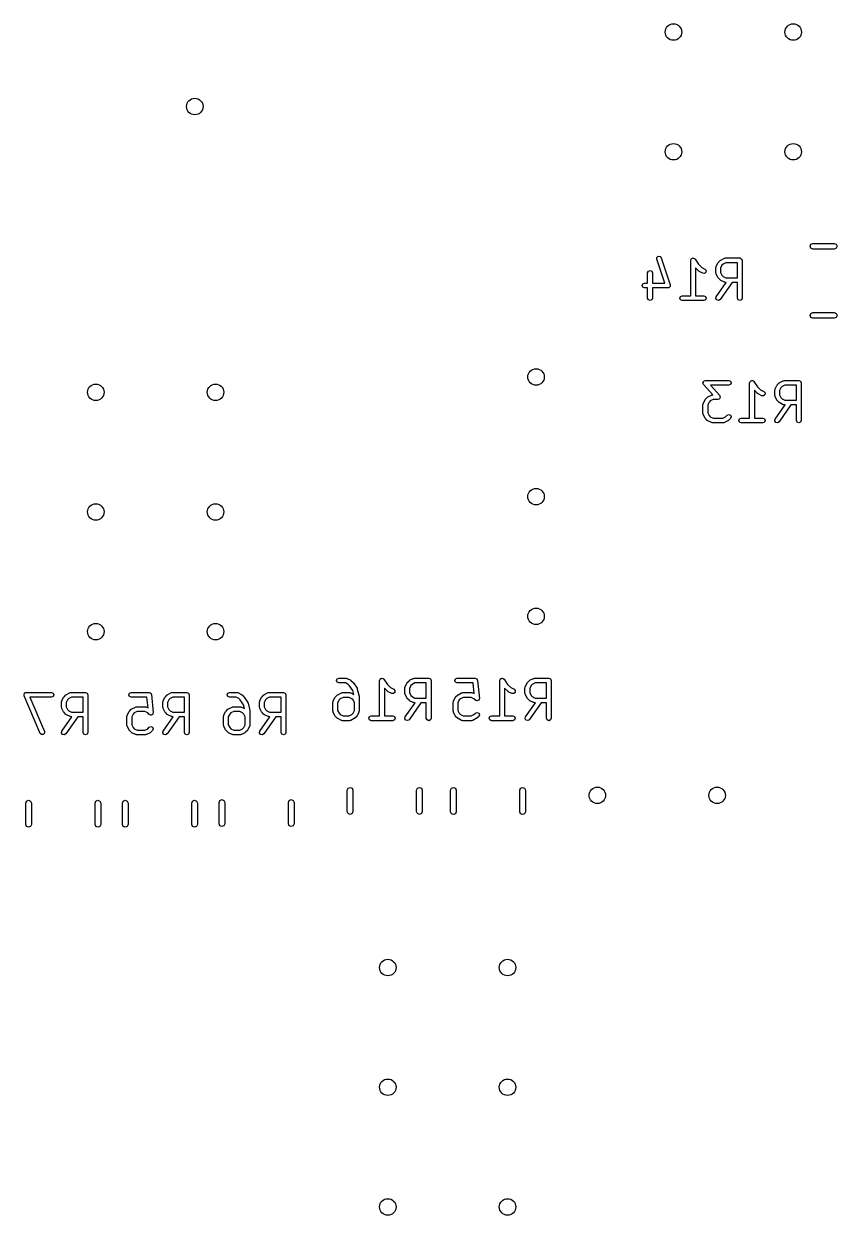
# Model space of a CAD drawing. Extents: x 0.26 to 1.74, y 0.21 to 2.07.
# Drawn here: x 0.257 to 0.936, y 1.074 to 2.069 of the extents above; entities that cross this region are included whole.
import ezdxf

# ---------------------------------------------------------------- set-up
doc = ezdxf.new("R2010")
doc.units = 0
doc.header["$MEASUREMENT"] = 0
doc.layers.add('BLACK', color=7, linetype='CONTINUOUS')

msp = doc.modelspace()

# ---------------------------------------------------------------- linework, layer by layer
at = {"layer": 'BLACK', "linetype": 'CONTINUOUS'}
for p, q in [((0.913895, 1.88327), (0.914587, 1.88494)), ((0.914587, 1.8816), (0.913895, 1.88327)), ((0.914587, 1.88494), (0.916257, 1.88563)), ((0.916257, 1.88091), (0.914587, 1.8816)), ((0.916257, 1.88563), (0.934136, 1.88563)), ((0.934136, 1.88563), (0.935807, 1.88494)), ((0.935807, 1.8816), (0.934136, 1.88091)), ((0.935807, 1.88494), (0.936499, 1.88327)), ((0.936499, 1.88327), (0.935807, 1.8816)), ((0.785815, 1.87234), (0.785922, 1.87384)), ((0.792451, 1.85243), (0.785815, 1.87234)), ((0.785922, 1.87384), (0.78706, 1.87483)), ((0.78706, 1.87483), (0.788563, 1.87472)), ((0.788563, 1.87472), (0.78955, 1.87358)), ((0.78955, 1.87358), (0.797049, 1.85109)), ((0.814211, 1.87146), (0.814288, 1.87165)), ((0.814249, 1.87185), (0.814568, 1.87232)), ((0.814288, 1.87165), (0.814249, 1.87185)), ((0.814568, 1.87232), (0.814787, 1.87285)), ((0.814787, 1.87285), (0.814974, 1.87293)), ((0.814974, 1.87293), (0.815087, 1.8731)), ((0.815087, 1.8731), (0.81565, 1.87321)), ((0.81565, 1.87321), (0.816179, 1.87343)), ((0.816179, 1.87343), (0.816366, 1.87335)), ((0.816366, 1.87335), (0.816565, 1.87339)), ((0.816565, 1.87339), (0.817041, 1.87307)), ((0.817041, 1.87307), (0.817571, 1.87285)), ((0.817571, 1.87285), (0.817649, 1.87267)), ((0.817649, 1.87267), (0.817817, 1.87255)), ((0.817817, 1.87255), (0.820709, 1.86822)), ((0.839084, 1.87148), (0.839296, 1.87172)), ((0.839296, 1.87172), (0.842295, 1.87322)), ((0.842295, 1.87322), (0.842752, 1.87325)), ((0.842752, 1.87325), (0.843176, 1.87343)), ((0.843176, 1.87343), (0.855174, 1.87343)), ((0.855174, 1.87343), (0.856566, 1.87285)), ((0.856566, 1.87285), (0.857143, 1.87146)), ((0.934136, 1.88091), (0.916257, 1.88091)), ((0.778215, 1.86096), (0.778792, 1.86235)), ((0.778792, 1.86235), (0.780184, 1.86293)), ((0.780184, 1.86293), (0.781576, 1.86235)), ((0.781576, 1.86235), (0.782152, 1.86096)), ((0.814211, 1.84193), (0.814211, 1.87146)), ((0.820787, 1.86257), (0.818148, 1.86521)), ((0.818148, 1.86521), (0.818148, 1.84193)), ((0.820709, 1.86822), (0.823345, 1.86558)), ((0.821086, 1.86245), (0.820787, 1.86257)), ((0.821298, 1.8622), (0.821086, 1.86245)), ((0.824298, 1.8607), (0.821298, 1.8622)), ((0.823345, 1.86558), (0.826058, 1.86422)), ((0.826939, 1.86158), (0.825801, 1.86059)), ((0.826058, 1.86422), (0.827046, 1.86308)), ((0.827046, 1.86308), (0.826939, 1.86158)), ((0.835208, 1.86546), (0.835383, 1.86588)), ((0.835208, 1.86096), (0.835208, 1.86546)), ((0.835383, 1.86588), (0.835416, 1.86634)), ((0.835416, 1.86634), (0.836916, 1.86934)), ((0.836916, 1.86934), (0.83716, 1.86955)), ((0.83716, 1.86955), (0.837284, 1.86985)), ((0.837284, 1.86985), (0.838784, 1.87135)), ((0.838784, 1.87135), (0.839084, 1.87148)), ((0.840294, 1.8673), (0.839145, 1.865)), ((0.839145, 1.865), (0.839145, 1.86143)), ((0.841342, 1.86834), (0.840294, 1.8673)), ((0.843641, 1.86949), (0.841342, 1.86834)), ((0.853206, 1.86949), (0.843641, 1.86949)), ((0.853206, 1.85693), (0.853206, 1.86949)), ((0.857143, 1.87146), (0.857143, 1.83996)), ((0.773716, 1.85046), (0.774292, 1.85186)), ((0.774292, 1.85186), (0.775684, 1.85243)), ((0.775684, 1.85243), (0.778215, 1.85243)), ((0.778215, 1.85243), (0.778215, 1.86096)), ((0.782152, 1.86096), (0.782152, 1.85243)), ((0.782152, 1.85243), (0.792451, 1.85243)), ((0.825801, 1.86059), (0.824298, 1.8607)), ((0.835383, 1.86054), (0.835208, 1.86096)), ((0.835416, 1.86008), (0.835383, 1.86054)), ((0.836916, 1.85708), (0.835416, 1.86008)), ((0.835564, 1.84109), (0.843894, 1.85299)), ((0.83716, 1.85687), (0.836916, 1.85708)), ((0.837284, 1.85657), (0.83716, 1.85687)), ((0.838784, 1.85507), (0.837284, 1.85657)), ((0.839084, 1.85495), (0.838784, 1.85507)), ((0.8487, 1.85299), (0.838789, 1.83884)), ((0.839296, 1.8547), (0.839084, 1.85495)), ((0.839145, 1.86143), (0.840294, 1.85913)), ((0.842295, 1.8532), (0.839296, 1.8547)), ((0.840294, 1.85913), (0.841342, 1.85808)), ((0.841342, 1.85808), (0.843641, 1.85693)), ((0.842752, 1.85317), (0.842295, 1.8532)), ((0.843176, 1.85299), (0.842752, 1.85317)), ((0.843894, 1.85299), (0.843176, 1.85299)), ((0.843641, 1.85693), (0.853206, 1.85693)), ((0.853206, 1.85299), (0.8487, 1.85299)), ((0.853206, 1.83996), (0.853206, 1.85299)), ((0.774292, 1.84907), (0.773716, 1.85046)), ((0.775684, 1.84849), (0.774292, 1.84907)), ((0.778215, 1.84849), (0.775684, 1.84849)), ((0.778215, 1.83996), (0.778215, 1.84849)), ((0.795182, 1.84849), (0.782152, 1.84849)), ((0.782152, 1.84849), (0.782152, 1.83996)), ((0.795481, 1.84862), (0.795182, 1.84849)), ((0.795804, 1.8486), (0.795481, 1.84862)), ((0.79615, 1.8489), (0.795804, 1.8486)), ((0.796574, 1.84907), (0.79615, 1.8489)), ((0.796698, 1.84937), (0.796574, 1.84907)), ((0.796943, 1.84958), (0.796698, 1.84937)), ((0.796975, 1.85004), (0.796943, 1.84958)), ((0.79715, 1.85046), (0.796975, 1.85004)), ((0.797049, 1.85109), (0.797026, 1.85076)), ((0.797026, 1.85076), (0.79715, 1.85046)), ((0.805788, 1.84136), (0.80718, 1.84193)), ((0.80718, 1.84193), (0.814211, 1.84193)), ((0.818148, 1.84193), (0.825178, 1.84193)), ((0.825178, 1.84193), (0.82657, 1.84136)), ((0.778792, 1.83857), (0.778215, 1.83996)), ((0.780184, 1.838), (0.778792, 1.83857)), ((0.781576, 1.83857), (0.780184, 1.838)), ((0.782152, 1.83996), (0.781576, 1.83857)), ((0.805212, 1.83996), (0.805788, 1.84136)), ((0.805788, 1.83857), (0.805212, 1.83996)), ((0.80718, 1.838), (0.805788, 1.83857)), ((0.816179, 1.838), (0.80718, 1.838)), ((0.825178, 1.838), (0.816179, 1.838)), ((0.82657, 1.83857), (0.825178, 1.838)), ((0.82657, 1.84136), (0.827147, 1.83996)), ((0.827147, 1.83996), (0.82657, 1.83857)), ((0.835238, 1.83962), (0.835564, 1.84109)), ((0.836048, 1.83835), (0.835238, 1.83962)), ((0.837519, 1.83803), (0.836048, 1.83835)), ((0.838789, 1.83884), (0.837519, 1.83803)), ((0.853782, 1.83857), (0.853206, 1.83996)), ((0.855174, 1.838), (0.853782, 1.83857)), ((0.856566, 1.83857), (0.855174, 1.838)), ((0.857143, 1.83996), (0.856566, 1.83857)), ((0.913895, 1.82539), (0.914587, 1.82706)), ((0.914587, 1.82372), (0.913895, 1.82539)), ((0.914587, 1.82706), (0.916257, 1.82776)), ((0.916257, 1.82303), (0.914587, 1.82372)), ((0.916257, 1.82776), (0.934136, 1.82776)), ((0.934136, 1.82303), (0.916257, 1.82303)), ((0.934136, 1.82776), (0.935807, 1.82706)), ((0.935807, 1.82372), (0.934136, 1.82303)), ((0.935807, 1.82706), (0.936499, 1.82539)), ((0.936499, 1.82539), (0.935807, 1.82372)), ((0.824428, 1.7691), (0.824455, 1.76916)), ((0.824693, 1.76846), (0.824428, 1.7691)), ((0.824433, 1.76923), (0.82474, 1.76985)), ((0.824455, 1.76916), (0.824433, 1.76923)), ((0.824915, 1.7678), (0.824693, 1.76846)), ((0.82474, 1.76985), (0.825005, 1.77049)), ((0.832557, 1.75907), (0.824915, 1.7678)), ((0.825005, 1.77049), (0.825069, 1.77052)), ((0.825069, 1.77052), (0.8251, 1.77058)), ((0.8251, 1.77058), (0.825757, 1.7708)), ((0.825757, 1.7708), (0.826397, 1.77107)), ((0.826397, 1.77107), (0.845894, 1.77107)), ((0.845894, 1.76713), (0.830735, 1.76713)), ((0.830735, 1.76713), (0.838377, 1.7584)), ((0.845894, 1.77107), (0.847286, 1.77049)), ((0.847286, 1.76771), (0.845894, 1.76713)), ((0.847286, 1.77049), (0.847863, 1.7691)), ((0.847863, 1.7691), (0.847286, 1.76771)), ((0.863423, 1.7691), (0.863501, 1.76929)), ((0.863423, 1.73957), (0.863423, 1.7691)), ((0.863462, 1.76948), (0.86378, 1.76996)), ((0.863501, 1.76929), (0.863462, 1.76948)), ((0.86378, 1.76996), (0.864, 1.77049)), ((0.864, 1.77049), (0.864187, 1.77057)), ((0.864187, 1.77057), (0.8643, 1.77074)), ((0.8643, 1.77074), (0.864862, 1.77085)), ((0.864862, 1.77085), (0.865392, 1.77107)), ((0.865392, 1.77107), (0.865579, 1.77099)), ((0.865579, 1.77099), (0.865778, 1.77103)), ((0.865778, 1.77103), (0.866254, 1.77071)), ((0.866254, 1.77071), (0.866784, 1.77049)), ((0.866784, 1.77049), (0.866861, 1.7703)), ((0.866861, 1.7703), (0.86703, 1.77019)), ((0.86703, 1.77019), (0.869921, 1.76585)), ((0.869999, 1.76021), (0.86736, 1.76285)), ((0.86736, 1.76285), (0.86736, 1.73957)), ((0.869921, 1.76585), (0.872557, 1.76322)), ((0.872557, 1.76322), (0.875271, 1.76186)), ((0.884421, 1.7631), (0.884596, 1.76352)), ((0.884421, 1.7586), (0.884421, 1.7631)), ((0.884596, 1.76352), (0.884629, 1.76398)), ((0.884629, 1.76398), (0.886128, 1.76698)), ((0.886128, 1.76698), (0.886373, 1.76719)), ((0.886373, 1.76719), (0.886497, 1.76749)), ((0.886497, 1.76749), (0.887997, 1.76899)), ((0.887997, 1.76899), (0.888296, 1.76911)), ((0.888296, 1.76911), (0.888508, 1.76936)), ((0.889507, 1.76493), (0.888358, 1.76263)), ((0.888358, 1.76263), (0.888358, 1.75906)), ((0.888508, 1.76936), (0.891508, 1.77086)), ((0.890555, 1.76598), (0.889507, 1.76493)), ((0.892853, 1.76713), (0.890555, 1.76598)), ((0.891508, 1.77086), (0.891965, 1.77089)), ((0.891965, 1.77089), (0.892388, 1.77107)), ((0.892388, 1.77107), (0.904387, 1.77107)), ((0.902418, 1.76713), (0.892853, 1.76713)), ((0.902418, 1.75457), (0.902418, 1.76713)), ((0.904387, 1.77107), (0.905779, 1.77049)), ((0.905779, 1.77049), (0.906355, 1.7691)), ((0.906355, 1.7691), (0.906355, 1.7376)), ((0.824636, 1.75198), (0.826136, 1.75498)), ((0.826136, 1.75498), (0.826381, 1.75519)), ((0.826381, 1.75519), (0.826505, 1.75549)), ((0.826505, 1.75549), (0.828004, 1.75699)), ((0.828004, 1.75699), (0.828304, 1.75712)), ((0.828304, 1.75712), (0.828516, 1.75736)), ((0.829514, 1.75293), (0.828365, 1.75064)), ((0.828516, 1.75736), (0.831516, 1.75886)), ((0.830562, 1.75398), (0.829514, 1.75293)), ((0.832861, 1.75513), (0.830562, 1.75398)), ((0.831516, 1.75886), (0.831973, 1.75889)), ((0.831973, 1.75889), (0.832396, 1.75907)), ((0.832396, 1.75907), (0.832557, 1.75907)), ((0.836895, 1.75513), (0.832861, 1.75513)), ((0.837535, 1.7554), (0.836895, 1.75513)), ((0.838192, 1.75562), (0.837535, 1.7554)), ((0.838223, 1.75568), (0.838192, 1.75562)), ((0.838287, 1.75571), (0.838223, 1.75568)), ((0.838552, 1.75635), (0.838287, 1.75571)), ((0.838377, 1.7584), (0.838599, 1.75774)), ((0.838859, 1.75697), (0.838552, 1.75635)), ((0.838599, 1.75774), (0.838864, 1.7571)), ((0.838864, 1.7571), (0.838837, 1.75704)), ((0.838837, 1.75704), (0.838859, 1.75697)), ((0.870298, 1.76008), (0.869999, 1.76021)), ((0.870511, 1.75984), (0.870298, 1.76008)), ((0.87351, 1.75834), (0.870511, 1.75984)), ((0.875013, 1.75823), (0.87351, 1.75834)), ((0.876151, 1.75922), (0.875013, 1.75823)), ((0.875271, 1.76186), (0.876258, 1.76072)), ((0.876258, 1.76072), (0.876151, 1.75922)), ((0.884596, 1.75818), (0.884421, 1.7586)), ((0.884629, 1.75772), (0.884596, 1.75818)), ((0.886128, 1.75472), (0.884629, 1.75772)), ((0.886373, 1.75451), (0.886128, 1.75472)), ((0.886497, 1.75421), (0.886373, 1.75451)), ((0.887997, 1.75271), (0.886497, 1.75421)), ((0.888296, 1.75258), (0.887997, 1.75271)), ((0.888508, 1.75234), (0.888296, 1.75258)), ((0.888358, 1.75906), (0.889507, 1.75677)), ((0.891508, 1.75084), (0.888508, 1.75234)), ((0.889507, 1.75677), (0.890555, 1.75572)), ((0.890555, 1.75572), (0.892853, 1.75457)), ((0.892853, 1.75457), (0.902418, 1.75457)), ((0.824428, 1.7511), (0.824604, 1.75152)), ((0.824428, 1.7436), (0.824428, 1.7511)), ((0.824604, 1.74318), (0.824428, 1.7436)), ((0.824604, 1.75152), (0.824636, 1.75198)), ((0.824636, 1.74272), (0.824604, 1.74318)), ((0.826136, 1.73972), (0.824636, 1.74272)), ((0.828365, 1.75064), (0.828365, 1.74407)), ((0.828365, 1.74407), (0.829514, 1.74177)), ((0.844502, 1.74199), (0.845894, 1.74257)), ((0.845894, 1.74257), (0.847286, 1.74199)), ((0.884776, 1.73873), (0.893107, 1.75063)), ((0.897913, 1.75063), (0.888002, 1.73647)), ((0.891965, 1.75081), (0.891508, 1.75084)), ((0.892388, 1.75063), (0.891965, 1.75081)), ((0.893107, 1.75063), (0.892388, 1.75063)), ((0.902418, 1.75063), (0.897913, 1.75063)), ((0.902418, 1.7376), (0.902418, 1.75063)), ((0.826381, 1.73951), (0.826136, 1.73972)), ((0.826505, 1.73921), (0.826381, 1.73951)), ((0.828004, 1.73771), (0.826505, 1.73921)), ((0.828304, 1.73759), (0.828004, 1.73771)), ((0.828516, 1.73734), (0.828304, 1.73759)), ((0.831516, 1.73584), (0.828516, 1.73734)), ((0.829514, 1.74177), (0.830562, 1.74072)), ((0.830562, 1.74072), (0.832861, 1.73957)), ((0.831973, 1.73581), (0.831516, 1.73584)), ((0.832396, 1.73563), (0.831973, 1.73581)), ((0.841395, 1.73563), (0.832396, 1.73563)), ((0.832861, 1.73957), (0.84093, 1.73957)), ((0.84093, 1.73957), (0.843228, 1.74072)), ((0.841818, 1.73581), (0.841395, 1.73563)), ((0.842275, 1.73584), (0.841818, 1.73581)), ((0.845275, 1.73734), (0.842275, 1.73584)), ((0.843228, 1.74072), (0.844502, 1.74199)), ((0.845487, 1.73759), (0.845275, 1.73734)), ((0.845786, 1.73771), (0.845487, 1.73759)), ((0.847286, 1.73921), (0.845786, 1.73771)), ((0.847286, 1.74199), (0.847863, 1.7406)), ((0.847863, 1.7406), (0.847286, 1.73921)), ((0.854424, 1.7376), (0.855001, 1.73899)), ((0.855001, 1.73621), (0.854424, 1.7376)), ((0.855001, 1.73899), (0.856393, 1.73957)), ((0.856393, 1.73563), (0.855001, 1.73621)), ((0.856393, 1.73957), (0.863423, 1.73957)), ((0.865392, 1.73563), (0.856393, 1.73563)), ((0.874391, 1.73563), (0.865392, 1.73563)), ((0.86736, 1.73957), (0.874391, 1.73957)), ((0.874391, 1.73957), (0.875783, 1.73899)), ((0.875783, 1.73621), (0.874391, 1.73563)), ((0.875783, 1.73899), (0.876359, 1.7376)), ((0.876359, 1.7376), (0.875783, 1.73621)), ((0.884451, 1.73726), (0.884776, 1.73873)), ((0.88526, 1.73599), (0.884451, 1.73726)), ((0.886731, 1.73566), (0.88526, 1.73599)), ((0.888002, 1.73647), (0.886731, 1.73566)), ((0.902995, 1.73621), (0.902418, 1.7376)), ((0.904387, 1.73563), (0.902995, 1.73621)), ((0.905779, 1.73621), (0.904387, 1.73563)), ((0.906355, 1.7376), (0.905779, 1.73621)), ((0.518373, 1.52028), (0.518949, 1.52167)), ((0.518949, 1.51889), (0.518373, 1.52028)), ((0.518949, 1.52167), (0.520341, 1.52225)), ((0.520341, 1.51831), (0.518949, 1.51889)), ((0.520341, 1.52225), (0.52634, 1.52225)), ((0.525876, 1.51831), (0.520341, 1.51831)), ((0.528174, 1.51716), (0.525876, 1.51831)), ((0.52634, 1.52225), (0.526764, 1.52207)), ((0.526764, 1.52207), (0.527221, 1.52204)), ((0.527221, 1.52204), (0.53022, 1.52054)), ((0.52931, 1.51603), (0.528174, 1.51716)), ((0.532012, 1.51197), (0.52931, 1.51603)), ((0.53022, 1.52054), (0.530433, 1.5203)), ((0.530433, 1.5203), (0.530732, 1.52017)), ((0.530732, 1.52017), (0.532232, 1.51867)), ((0.532232, 1.51867), (0.532309, 1.51848)), ((0.532309, 1.51848), (0.532478, 1.51837)), ((0.532478, 1.51837), (0.535477, 1.51387)), ((0.535477, 1.51387), (0.535544, 1.51353)), ((0.535544, 1.51353), (0.535749, 1.51326)), ((0.535749, 1.51326), (0.537249, 1.50726)), ((0.554368, 1.52028), (0.554446, 1.52047)), ((0.554368, 1.49075), (0.554368, 1.52028)), ((0.554406, 1.52067), (0.554725, 1.52114)), ((0.554446, 1.52047), (0.554406, 1.52067)), ((0.554725, 1.52114), (0.554945, 1.52167)), ((0.554945, 1.52167), (0.555132, 1.52175)), ((0.555132, 1.52175), (0.555245, 1.52192)), ((0.555245, 1.52192), (0.555807, 1.52203)), ((0.555807, 1.52203), (0.556337, 1.52225)), ((0.556337, 1.52225), (0.556524, 1.52217)), ((0.556524, 1.52217), (0.556723, 1.52221)), ((0.556723, 1.52221), (0.557199, 1.52189)), ((0.557199, 1.52189), (0.557729, 1.52167)), ((0.557729, 1.52167), (0.557806, 1.52148)), ((0.557806, 1.52148), (0.557975, 1.52137)), ((0.557975, 1.52137), (0.560866, 1.51703)), ((0.560944, 1.51139), (0.558305, 1.51403)), ((0.558305, 1.51403), (0.558305, 1.49075)), ((0.560866, 1.51703), (0.563502, 1.5144)), ((0.563502, 1.5144), (0.566216, 1.51304)), ((0.575366, 1.51428), (0.575541, 1.5147)), ((0.575366, 1.50978), (0.575366, 1.51428)), ((0.575541, 1.5147), (0.575573, 1.51516)), ((0.575573, 1.51516), (0.577073, 1.51816)), ((0.577073, 1.51816), (0.577318, 1.51837)), ((0.577318, 1.51837), (0.577442, 1.51867)), ((0.577442, 1.51867), (0.578942, 1.52017)), ((0.578942, 1.52017), (0.579241, 1.5203)), ((0.579241, 1.5203), (0.579453, 1.52054)), ((0.580452, 1.51611), (0.579303, 1.51382)), ((0.579303, 1.51382), (0.579303, 1.51025)), ((0.579453, 1.52054), (0.582453, 1.52204)), ((0.5815, 1.51716), (0.580452, 1.51611)), ((0.583798, 1.51831), (0.5815, 1.51716)), ((0.582453, 1.52204), (0.58291, 1.52207)), ((0.58291, 1.52207), (0.583333, 1.52225)), ((0.583333, 1.52225), (0.595332, 1.52225)), ((0.593363, 1.51831), (0.583798, 1.51831)), ((0.593363, 1.50575), (0.593363, 1.51831)), ((0.595332, 1.52225), (0.596724, 1.52167)), ((0.596724, 1.52167), (0.5973, 1.52028)), ((0.5973, 1.52028), (0.5973, 1.48878)), ((0.617267, 1.52028), (0.617843, 1.52167)), ((0.617843, 1.51889), (0.617267, 1.52028)), ((0.617843, 1.52167), (0.619235, 1.52225)), ((0.619235, 1.51831), (0.617843, 1.51889)), ((0.619235, 1.52225), (0.634233, 1.52225)), ((0.632452, 1.51831), (0.619235, 1.51831)), ((0.63334, 1.50943), (0.632452, 1.51831)), ((0.634233, 1.52225), (0.634845, 1.52199)), ((0.634845, 1.52199), (0.63548, 1.5218)), ((0.63548, 1.5218), (0.635529, 1.52171)), ((0.635529, 1.52171), (0.635625, 1.52167)), ((0.635625, 1.52167), (0.635879, 1.52106)), ((0.635879, 1.52106), (0.636192, 1.52048)), ((0.636192, 1.52048), (0.637692, 1.50548)), ((0.654762, 1.52028), (0.654839, 1.52047)), ((0.654762, 1.49075), (0.654762, 1.52028)), ((0.6548, 1.52067), (0.655119, 1.52114)), ((0.654839, 1.52047), (0.6548, 1.52067)), ((0.655119, 1.52114), (0.655338, 1.52167)), ((0.655338, 1.52167), (0.655526, 1.52175)), ((0.655526, 1.52175), (0.655638, 1.52192)), ((0.655638, 1.52192), (0.656201, 1.52203)), ((0.656201, 1.52203), (0.65673, 1.52225)), ((0.65673, 1.52225), (0.656918, 1.52217)), ((0.656918, 1.52217), (0.657116, 1.52221)), ((0.657116, 1.52221), (0.657593, 1.52189)), ((0.657593, 1.52189), (0.658122, 1.52167)), ((0.658122, 1.52167), (0.6582, 1.52148)), ((0.6582, 1.52148), (0.658368, 1.52137)), ((0.658368, 1.52137), (0.66126, 1.51703)), ((0.661338, 1.51139), (0.658699, 1.51403)), ((0.658699, 1.51403), (0.658699, 1.49075)), ((0.66126, 1.51703), (0.663896, 1.5144)), ((0.663896, 1.5144), (0.66661, 1.51304)), ((0.675759, 1.51428), (0.675935, 1.5147)), ((0.675759, 1.50978), (0.675759, 1.51428)), ((0.675935, 1.5147), (0.675967, 1.51516)), ((0.675967, 1.51516), (0.677467, 1.51816)), ((0.677467, 1.51816), (0.677712, 1.51837)), ((0.677712, 1.51837), (0.677836, 1.51867)), ((0.677836, 1.51867), (0.679335, 1.52017)), ((0.679335, 1.52017), (0.679635, 1.5203)), ((0.679635, 1.5203), (0.679847, 1.52054)), ((0.680845, 1.51611), (0.679696, 1.51382)), ((0.679696, 1.51382), (0.679696, 1.51025)), ((0.679847, 1.52054), (0.682847, 1.52204)), ((0.681893, 1.51716), (0.680845, 1.51611)), ((0.684192, 1.51831), (0.681893, 1.51716)), ((0.682847, 1.52204), (0.683304, 1.52207)), ((0.683304, 1.52207), (0.683727, 1.52225)), ((0.683727, 1.52225), (0.695726, 1.52225)), ((0.693757, 1.51831), (0.684192, 1.51831)), ((0.693757, 1.50575), (0.693757, 1.51831)), ((0.695726, 1.52225), (0.697117, 1.52167)), ((0.697117, 1.52167), (0.697694, 1.52028)), ((0.697694, 1.52028), (0.697694, 1.48878)), ((0.257218, 1.50847), (0.257363, 1.50882)), ((0.257372, 1.5081), (0.257218, 1.50847)), ((0.257359, 1.5092), (0.25764, 1.50949)), ((0.257363, 1.50882), (0.257359, 1.5092)), ((0.257377, 1.50769), (0.257372, 1.5081)), ((0.270875, 1.4762), (0.257377, 1.50769)), ((0.25764, 1.50949), (0.257794, 1.50986)), ((0.257794, 1.50986), (0.258145, 1.51001)), ((0.258145, 1.51001), (0.258411, 1.51028)), ((0.258411, 1.51028), (0.258814, 1.51028)), ((0.258814, 1.51028), (0.259186, 1.51044)), ((0.259186, 1.51044), (0.280184, 1.51044)), ((0.280184, 1.5065), (0.262172, 1.5065)), ((0.262172, 1.5065), (0.274494, 1.47775)), ((0.280184, 1.51044), (0.281576, 1.50986)), ((0.281576, 1.50708), (0.280184, 1.5065)), ((0.281576, 1.50986), (0.282152, 1.50847)), ((0.282152, 1.50847), (0.281576, 1.50708)), ((0.288889, 1.50289), (0.288922, 1.50335)), ((0.288922, 1.50335), (0.290422, 1.50635)), ((0.290422, 1.50635), (0.290666, 1.50656)), ((0.290666, 1.50656), (0.29079, 1.50686)), ((0.29079, 1.50686), (0.29229, 1.50836)), ((0.29229, 1.50836), (0.292589, 1.50848)), ((0.292589, 1.50848), (0.292802, 1.50873)), ((0.2938, 1.5043), (0.292651, 1.502)), ((0.292802, 1.50873), (0.295801, 1.51023)), ((0.294848, 1.50535), (0.2938, 1.5043)), ((0.297146, 1.5065), (0.294848, 1.50535)), ((0.295801, 1.51023), (0.296258, 1.51026)), ((0.296258, 1.51026), (0.296682, 1.51044)), ((0.296682, 1.51044), (0.30868, 1.51044)), ((0.306712, 1.5065), (0.297146, 1.5065)), ((0.306712, 1.49394), (0.306712, 1.5065)), ((0.30868, 1.51044), (0.310072, 1.50986)), ((0.310072, 1.50986), (0.310649, 1.50847)), ((0.310649, 1.50847), (0.310649, 1.47697)), ((0.344863, 1.50847), (0.34544, 1.50986)), ((0.34544, 1.50708), (0.344863, 1.50847)), ((0.34544, 1.50986), (0.346832, 1.51044)), ((0.346832, 1.5065), (0.34544, 1.50708)), ((0.346832, 1.51044), (0.36183, 1.51044)), ((0.360048, 1.5065), (0.346832, 1.5065)), ((0.360936, 1.49762), (0.360048, 1.5065)), ((0.36183, 1.51044), (0.362442, 1.51018)), ((0.362442, 1.51018), (0.363076, 1.50999)), ((0.363076, 1.50999), (0.363125, 1.5099)), ((0.363125, 1.5099), (0.363222, 1.50986)), ((0.363222, 1.50986), (0.363475, 1.50925)), ((0.363475, 1.50925), (0.363788, 1.50866)), ((0.363788, 1.50866), (0.365288, 1.49367)), ((0.373535, 1.50289), (0.373567, 1.50335)), ((0.373567, 1.50335), (0.375067, 1.50635)), ((0.375067, 1.50635), (0.375312, 1.50656)), ((0.375312, 1.50656), (0.375436, 1.50686)), ((0.375436, 1.50686), (0.376936, 1.50836)), ((0.376936, 1.50836), (0.377235, 1.50848)), ((0.377235, 1.50848), (0.377447, 1.50873)), ((0.378446, 1.5043), (0.377296, 1.502)), ((0.377447, 1.50873), (0.380447, 1.51023)), ((0.379494, 1.50535), (0.378446, 1.5043)), ((0.381792, 1.5065), (0.379494, 1.50535)), ((0.380447, 1.51023), (0.380904, 1.51026)), ((0.380904, 1.51026), (0.381327, 1.51044)), ((0.381327, 1.51044), (0.393326, 1.51044)), ((0.391357, 1.5065), (0.381792, 1.5065)), ((0.391357, 1.49394), (0.391357, 1.5065)), ((0.393326, 1.51044), (0.394718, 1.50986)), ((0.394718, 1.50986), (0.395294, 1.50847)), ((0.395294, 1.50847), (0.395294, 1.47697)), ((0.427072, 1.50847), (0.427648, 1.50986)), ((0.427648, 1.50708), (0.427072, 1.50847)), ((0.427648, 1.50986), (0.42904, 1.51044)), ((0.42904, 1.5065), (0.427648, 1.50708)), ((0.42904, 1.51044), (0.435039, 1.51044)), ((0.434575, 1.5065), (0.42904, 1.5065)), ((0.436873, 1.50535), (0.434575, 1.5065)), ((0.435039, 1.51044), (0.435463, 1.51026)), ((0.435463, 1.51026), (0.43592, 1.51023)), ((0.43592, 1.51023), (0.438919, 1.50873)), ((0.438009, 1.50422), (0.436873, 1.50535)), ((0.440711, 1.50016), (0.438009, 1.50422)), ((0.438919, 1.50873), (0.439132, 1.50848)), ((0.439132, 1.50848), (0.439431, 1.50836)), ((0.439431, 1.50836), (0.440931, 1.50686)), ((0.440931, 1.50686), (0.441008, 1.50667)), ((0.441008, 1.50667), (0.441177, 1.50656)), ((0.441177, 1.50656), (0.444176, 1.50206)), ((0.454244, 1.50289), (0.454276, 1.50335)), ((0.454276, 1.50335), (0.455776, 1.50635)), ((0.455776, 1.50635), (0.456021, 1.50656)), ((0.456021, 1.50656), (0.456145, 1.50686)), ((0.456145, 1.50686), (0.457644, 1.50836)), ((0.457644, 1.50836), (0.457944, 1.50848)), ((0.457944, 1.50848), (0.458156, 1.50873)), ((0.459154, 1.5043), (0.458005, 1.502)), ((0.458156, 1.50873), (0.461156, 1.51023)), ((0.460202, 1.50535), (0.459154, 1.5043)), ((0.462501, 1.5065), (0.460202, 1.50535)), ((0.461156, 1.51023), (0.461613, 1.51026)), ((0.461613, 1.51026), (0.462036, 1.51044)), ((0.462036, 1.51044), (0.474034, 1.51044)), ((0.472066, 1.5065), (0.462501, 1.5065)), ((0.472066, 1.49394), (0.472066, 1.5065)), ((0.474034, 1.51044), (0.475426, 1.50986)), ((0.475426, 1.50986), (0.476003, 1.50847)), ((0.476003, 1.50847), (0.476003, 1.47697)), ((0.515548, 1.50271), (0.515581, 1.50316)), ((0.515581, 1.50316), (0.517081, 1.50616)), ((0.517081, 1.50616), (0.517325, 1.50637)), ((0.517325, 1.50637), (0.517449, 1.50667)), ((0.517449, 1.50667), (0.518949, 1.50817)), ((0.518949, 1.50817), (0.519249, 1.5083)), ((0.519249, 1.5083), (0.519461, 1.50854)), ((0.520459, 1.50412), (0.51931, 1.50182)), ((0.519461, 1.50854), (0.522461, 1.51004)), ((0.521507, 1.50516), (0.520459, 1.50412)), ((0.523806, 1.50631), (0.521507, 1.50516)), ((0.522461, 1.51004), (0.522918, 1.51007)), ((0.522918, 1.51007), (0.523341, 1.51025)), ((0.523341, 1.51025), (0.52934, 1.51025)), ((0.528875, 1.50631), (0.523806, 1.50631)), ((0.531174, 1.50516), (0.528875, 1.50631)), ((0.52934, 1.51025), (0.529763, 1.51007)), ((0.529763, 1.51007), (0.53022, 1.51004)), ((0.53022, 1.51004), (0.53282, 1.50874)), ((0.532222, 1.50412), (0.531174, 1.50516)), ((0.53282, 1.50874), (0.532012, 1.51197)), ((0.533371, 1.50182), (0.532222, 1.50412)), ((0.537249, 1.50726), (0.537212, 1.50701)), ((0.537212, 1.50701), (0.537308, 1.50678)), ((0.537308, 1.50678), (0.537308, 1.49478)), ((0.561243, 1.51126), (0.560944, 1.51139)), ((0.561456, 1.51102), (0.561243, 1.51126)), ((0.564455, 1.50952), (0.561456, 1.51102)), ((0.565958, 1.50941), (0.564455, 1.50952)), ((0.567096, 1.5104), (0.565958, 1.50941)), ((0.566216, 1.51304), (0.567203, 1.5119)), ((0.567203, 1.5119), (0.567096, 1.5104)), ((0.575541, 1.50936), (0.575366, 1.50978)), ((0.575573, 1.5089), (0.575541, 1.50936)), ((0.577073, 1.5059), (0.575573, 1.5089)), ((0.577318, 1.50569), (0.577073, 1.5059)), ((0.577442, 1.50539), (0.577318, 1.50569)), ((0.578942, 1.50389), (0.577442, 1.50539)), ((0.579241, 1.50377), (0.578942, 1.50389)), ((0.579453, 1.50352), (0.579241, 1.50377)), ((0.579303, 1.51025), (0.580452, 1.50795)), ((0.582453, 1.50202), (0.579453, 1.50352)), ((0.580452, 1.50795), (0.5815, 1.5069)), ((0.5815, 1.5069), (0.583798, 1.50575)), ((0.583798, 1.50575), (0.593363, 1.50575)), ((0.615942, 1.50271), (0.615975, 1.50316)), ((0.615975, 1.50316), (0.617474, 1.50616)), ((0.617474, 1.50616), (0.617719, 1.50637)), ((0.617719, 1.50637), (0.617843, 1.50667)), ((0.617843, 1.50667), (0.619343, 1.50817)), ((0.619343, 1.50817), (0.619642, 1.5083)), ((0.619642, 1.5083), (0.619855, 1.50854)), ((0.620853, 1.50412), (0.619704, 1.50182)), ((0.619855, 1.50854), (0.622854, 1.51004)), ((0.621901, 1.50516), (0.620853, 1.50412)), ((0.624199, 1.50631), (0.621901, 1.50516)), ((0.622854, 1.51004), (0.623311, 1.51007)), ((0.623311, 1.51007), (0.623735, 1.51025)), ((0.623735, 1.51025), (0.631234, 1.51025)), ((0.630769, 1.50631), (0.624199, 1.50631)), ((0.633067, 1.50516), (0.630769, 1.50631)), ((0.631234, 1.51025), (0.631657, 1.51007)), ((0.631657, 1.51007), (0.632114, 1.51004)), ((0.632114, 1.51004), (0.63334, 1.50943)), ((0.634341, 1.50389), (0.633067, 1.50516)), ((0.634437, 1.50385), (0.634341, 1.50389)), ((0.634486, 1.50376), (0.634437, 1.50385)), ((0.635121, 1.50357), (0.634486, 1.50376)), ((0.635733, 1.50331), (0.635121, 1.50357)), ((0.635829, 1.50335), (0.635733, 1.50331)), ((0.635929, 1.50332), (0.635829, 1.50335)), ((0.636513, 1.50364), (0.635929, 1.50332)), ((0.637125, 1.50389), (0.636513, 1.50364)), ((0.637165, 1.50399), (0.637125, 1.50389)), ((0.637257, 1.50404), (0.637165, 1.50399)), ((0.637448, 1.50467), (0.637257, 1.50404)), ((0.637701, 1.50528), (0.637448, 1.50467)), ((0.637692, 1.50548), (0.637662, 1.50538)), ((0.637662, 1.50538), (0.637701, 1.50528)), ((0.661637, 1.51126), (0.661338, 1.51139)), ((0.661849, 1.51102), (0.661637, 1.51126)), ((0.664849, 1.50952), (0.661849, 1.51102)), ((0.666352, 1.50941), (0.664849, 1.50952)), ((0.66749, 1.5104), (0.666352, 1.50941)), ((0.66661, 1.51304), (0.667597, 1.5119)), ((0.667597, 1.5119), (0.66749, 1.5104)), ((0.675935, 1.50936), (0.675759, 1.50978)), ((0.675967, 1.5089), (0.675935, 1.50936)), ((0.677467, 1.5059), (0.675967, 1.5089)), ((0.677712, 1.50569), (0.677467, 1.5059)), ((0.677836, 1.50539), (0.677712, 1.50569)), ((0.679335, 1.50389), (0.677836, 1.50539)), ((0.679635, 1.50377), (0.679335, 1.50389)), ((0.679847, 1.50352), (0.679635, 1.50377)), ((0.679696, 1.51025), (0.680845, 1.50795)), ((0.682847, 1.50202), (0.679847, 1.50352)), ((0.680845, 1.50795), (0.681893, 1.5069)), ((0.681893, 1.5069), (0.684192, 1.50575)), ((0.684192, 1.50575), (0.693757, 1.50575)), ((0.288714, 1.50247), (0.288889, 1.50289)), ((0.288714, 1.49797), (0.288714, 1.50247)), ((0.288889, 1.49755), (0.288714, 1.49797)), ((0.288922, 1.49709), (0.288889, 1.49755)), ((0.290422, 1.49409), (0.288922, 1.49709)), ((0.290666, 1.49388), (0.290422, 1.49409)), ((0.29079, 1.49358), (0.290666, 1.49388)), ((0.29229, 1.49208), (0.29079, 1.49358)), ((0.292651, 1.502), (0.292651, 1.49843)), ((0.292651, 1.49843), (0.2938, 1.49614)), ((0.2938, 1.49614), (0.294848, 1.49509)), ((0.294848, 1.49509), (0.297146, 1.49394)), ((0.297146, 1.49394), (0.306712, 1.49394)), ((0.343571, 1.49135), (0.345071, 1.49435)), ((0.345071, 1.49435), (0.345316, 1.49456)), ((0.345316, 1.49456), (0.34544, 1.49486)), ((0.34544, 1.49486), (0.346939, 1.49636)), ((0.346939, 1.49636), (0.347239, 1.49649)), ((0.347239, 1.49649), (0.347451, 1.49673)), ((0.347451, 1.49673), (0.350451, 1.49823)), ((0.349498, 1.49335), (0.348449, 1.4923)), ((0.351796, 1.4945), (0.349498, 1.49335)), ((0.350451, 1.49823), (0.350908, 1.49826)), ((0.350908, 1.49826), (0.351331, 1.49844)), ((0.351331, 1.49844), (0.35883, 1.49844)), ((0.358365, 1.4945), (0.351796, 1.4945)), ((0.360664, 1.49335), (0.358365, 1.4945)), ((0.35883, 1.49844), (0.359253, 1.49826)), ((0.359253, 1.49826), (0.35971, 1.49823)), ((0.35971, 1.49823), (0.360936, 1.49762)), ((0.361938, 1.49208), (0.360664, 1.49335)), ((0.365298, 1.49347), (0.365045, 1.49286)), ((0.365288, 1.49367), (0.365258, 1.49357)), ((0.365258, 1.49357), (0.365298, 1.49347)), ((0.37336, 1.50247), (0.373535, 1.50289)), ((0.37336, 1.49797), (0.37336, 1.50247)), ((0.373535, 1.49755), (0.37336, 1.49797)), ((0.373567, 1.49709), (0.373535, 1.49755)), ((0.375067, 1.49409), (0.373567, 1.49709)), ((0.375312, 1.49388), (0.375067, 1.49409)), ((0.375436, 1.49358), (0.375312, 1.49388)), ((0.376936, 1.49208), (0.375436, 1.49358)), ((0.377296, 1.502), (0.377296, 1.49843)), ((0.377296, 1.49843), (0.378446, 1.49614)), ((0.378446, 1.49614), (0.379494, 1.49509)), ((0.379494, 1.49509), (0.381792, 1.49394)), ((0.381792, 1.49394), (0.391357, 1.49394)), ((0.42428, 1.49135), (0.42578, 1.49435)), ((0.42578, 1.49435), (0.426024, 1.49456)), ((0.426024, 1.49456), (0.426148, 1.49486)), ((0.426148, 1.49486), (0.427648, 1.49636)), ((0.427648, 1.49636), (0.427947, 1.49649)), ((0.427947, 1.49649), (0.42816, 1.49673)), ((0.42816, 1.49673), (0.431159, 1.49823)), ((0.430206, 1.49335), (0.429158, 1.4923)), ((0.432504, 1.4945), (0.430206, 1.49335)), ((0.431159, 1.49823), (0.431616, 1.49826)), ((0.431616, 1.49826), (0.43204, 1.49844)), ((0.43204, 1.49844), (0.438039, 1.49844)), ((0.437574, 1.4945), (0.432504, 1.4945)), ((0.439873, 1.49335), (0.437574, 1.4945)), ((0.438039, 1.49844), (0.438462, 1.49826)), ((0.438462, 1.49826), (0.438919, 1.49823)), ((0.438919, 1.49823), (0.441519, 1.49693)), ((0.440921, 1.4923), (0.439873, 1.49335)), ((0.441519, 1.49693), (0.440711, 1.50016)), ((0.444176, 1.50206), (0.444243, 1.50172)), ((0.444243, 1.50172), (0.444448, 1.50145)), ((0.444448, 1.50145), (0.445948, 1.49545)), ((0.445948, 1.49545), (0.445911, 1.4952)), ((0.445911, 1.4952), (0.446007, 1.49497)), ((0.446007, 1.49497), (0.446007, 1.48297)), ((0.454068, 1.50247), (0.454244, 1.50289)), ((0.454068, 1.49797), (0.454068, 1.50247)), ((0.454244, 1.49755), (0.454068, 1.49797)), ((0.454276, 1.49709), (0.454244, 1.49755)), ((0.455776, 1.49409), (0.454276, 1.49709)), ((0.456021, 1.49388), (0.455776, 1.49409)), ((0.456145, 1.49358), (0.456021, 1.49388)), ((0.457644, 1.49208), (0.456145, 1.49358)), ((0.458005, 1.502), (0.458005, 1.49843)), ((0.458005, 1.49843), (0.459154, 1.49614)), ((0.459154, 1.49614), (0.460202, 1.49509)), ((0.460202, 1.49509), (0.462501, 1.49394)), ((0.462501, 1.49394), (0.472066, 1.49394)), ((0.515373, 1.50228), (0.515548, 1.50271)), ((0.515373, 1.49478), (0.515373, 1.50228)), ((0.515548, 1.49436), (0.515373, 1.49478)), ((0.515581, 1.4939), (0.515548, 1.49436)), ((0.517081, 1.4909), (0.515581, 1.4939)), ((0.51931, 1.50182), (0.51931, 1.49525)), ((0.51931, 1.49525), (0.520459, 1.49295)), ((0.532222, 1.49295), (0.533371, 1.49525)), ((0.533371, 1.49525), (0.533371, 1.50182)), ((0.5371, 1.4939), (0.5356, 1.4909)), ((0.537132, 1.49436), (0.5371, 1.4939)), ((0.537308, 1.49478), (0.537132, 1.49436)), ((0.575721, 1.48991), (0.584052, 1.50181)), ((0.588858, 1.50181), (0.578947, 1.48765)), ((0.58291, 1.50199), (0.582453, 1.50202)), ((0.583333, 1.50181), (0.58291, 1.50199)), ((0.584052, 1.50181), (0.583333, 1.50181)), ((0.593363, 1.50181), (0.588858, 1.50181)), ((0.593363, 1.48878), (0.593363, 1.50181)), ((0.615767, 1.50228), (0.615942, 1.50271)), ((0.615767, 1.49478), (0.615767, 1.50228)), ((0.615942, 1.49436), (0.615767, 1.49478)), ((0.615975, 1.4939), (0.615942, 1.49436)), ((0.617474, 1.4909), (0.615975, 1.4939)), ((0.619704, 1.50182), (0.619704, 1.49525)), ((0.619704, 1.49525), (0.620853, 1.49295)), ((0.634341, 1.49318), (0.635733, 1.49375)), ((0.635733, 1.49375), (0.637125, 1.49318)), ((0.676115, 1.48991), (0.684446, 1.50181)), ((0.689251, 1.50181), (0.67934, 1.48765)), ((0.683304, 1.50199), (0.682847, 1.50202)), ((0.683727, 1.50181), (0.683304, 1.50199)), ((0.684446, 1.50181), (0.683727, 1.50181)), ((0.693757, 1.50181), (0.689251, 1.50181)), ((0.693757, 1.48878), (0.693757, 1.50181)), ((0.28907, 1.4781), (0.2974, 1.49)), ((0.292589, 1.49195), (0.29229, 1.49208)), ((0.302206, 1.49), (0.292295, 1.47584)), ((0.292802, 1.49171), (0.292589, 1.49195)), ((0.295801, 1.49021), (0.292802, 1.49171)), ((0.296258, 1.49018), (0.295801, 1.49021)), ((0.296682, 1.49), (0.296258, 1.49018)), ((0.2974, 1.49), (0.296682, 1.49)), ((0.306712, 1.49), (0.302206, 1.49)), ((0.306712, 1.47697), (0.306712, 1.49)), ((0.343363, 1.49047), (0.343539, 1.49089)), ((0.343363, 1.48297), (0.343363, 1.49047)), ((0.343539, 1.49089), (0.343571, 1.49135)), ((0.348449, 1.4923), (0.3473, 1.49001)), ((0.3473, 1.49001), (0.3473, 1.48344)), ((0.3473, 1.48344), (0.348449, 1.48114)), ((0.362034, 1.49204), (0.361938, 1.49208)), ((0.362083, 1.49195), (0.362034, 1.49204)), ((0.362717, 1.49176), (0.362083, 1.49195)), ((0.36333, 1.4915), (0.362717, 1.49176)), ((0.363426, 1.49154), (0.36333, 1.4915)), ((0.363525, 1.49151), (0.363426, 1.49154)), ((0.364109, 1.49183), (0.363525, 1.49151)), ((0.364722, 1.49208), (0.364109, 1.49183)), ((0.364761, 1.49217), (0.364722, 1.49208)), ((0.364853, 1.49222), (0.364761, 1.49217)), ((0.365045, 1.49286), (0.364853, 1.49222)), ((0.373715, 1.4781), (0.382046, 1.49)), ((0.377235, 1.49195), (0.376936, 1.49208)), ((0.386852, 1.49), (0.376941, 1.47584)), ((0.377447, 1.49171), (0.377235, 1.49195)), ((0.380447, 1.49021), (0.377447, 1.49171)), ((0.380904, 1.49018), (0.380447, 1.49021)), ((0.381327, 1.49), (0.380904, 1.49018)), ((0.382046, 1.49), (0.381327, 1.49)), ((0.391357, 1.49), (0.386852, 1.49)), ((0.391357, 1.47697), (0.391357, 1.49)), ((0.424072, 1.49047), (0.424247, 1.49089)), ((0.424072, 1.48297), (0.424072, 1.49047)), ((0.424247, 1.49089), (0.42428, 1.49135)), ((0.429158, 1.4923), (0.428009, 1.49001)), ((0.428009, 1.49001), (0.428009, 1.48344)), ((0.428009, 1.48344), (0.429158, 1.48114)), ((0.44207, 1.49001), (0.440921, 1.4923)), ((0.440921, 1.48114), (0.44207, 1.48344)), ((0.44207, 1.48344), (0.44207, 1.49001)), ((0.454424, 1.4781), (0.462755, 1.49)), ((0.457944, 1.49195), (0.457644, 1.49208)), ((0.46756, 1.49), (0.457649, 1.47584)), ((0.458156, 1.49171), (0.457944, 1.49195)), ((0.461156, 1.49021), (0.458156, 1.49171)), ((0.461613, 1.49018), (0.461156, 1.49021)), ((0.462036, 1.49), (0.461613, 1.49018)), ((0.462755, 1.49), (0.462036, 1.49)), ((0.472066, 1.49), (0.46756, 1.49)), ((0.472066, 1.47697), (0.472066, 1.49)), ((0.517325, 1.49069), (0.517081, 1.4909)), ((0.517449, 1.49039), (0.517325, 1.49069)), ((0.518949, 1.48889), (0.517449, 1.49039)), ((0.519249, 1.48877), (0.518949, 1.48889)), ((0.519461, 1.48852), (0.519249, 1.48877)), ((0.522461, 1.48702), (0.519461, 1.48852)), ((0.520459, 1.49295), (0.521507, 1.4919)), ((0.521507, 1.4919), (0.523806, 1.49075)), ((0.522918, 1.48699), (0.522461, 1.48702)), ((0.523341, 1.48682), (0.522918, 1.48699)), ((0.52934, 1.48682), (0.523341, 1.48682)), ((0.523806, 1.49075), (0.528875, 1.49075)), ((0.528875, 1.49075), (0.531174, 1.4919)), ((0.529763, 1.48699), (0.52934, 1.48682)), ((0.53022, 1.48702), (0.529763, 1.48699)), ((0.53322, 1.48852), (0.53022, 1.48702)), ((0.531174, 1.4919), (0.532222, 1.49295)), ((0.533432, 1.48877), (0.53322, 1.48852)), ((0.533732, 1.48889), (0.533432, 1.48877)), ((0.535231, 1.49039), (0.533732, 1.48889)), ((0.535355, 1.49069), (0.535231, 1.49039)), ((0.5356, 1.4909), (0.535355, 1.49069)), ((0.545369, 1.48878), (0.545946, 1.49018)), ((0.545946, 1.48739), (0.545369, 1.48878)), ((0.545946, 1.49018), (0.547338, 1.49075)), ((0.547338, 1.48682), (0.545946, 1.48739)), ((0.547338, 1.49075), (0.554368, 1.49075)), ((0.556337, 1.48682), (0.547338, 1.48682)), ((0.565336, 1.48682), (0.556337, 1.48682)), ((0.558305, 1.49075), (0.565336, 1.49075)), ((0.565336, 1.49075), (0.566728, 1.49018)), ((0.566728, 1.48739), (0.565336, 1.48682)), ((0.566728, 1.49018), (0.567304, 1.48878)), ((0.567304, 1.48878), (0.566728, 1.48739)), ((0.575396, 1.48844), (0.575721, 1.48991)), ((0.576205, 1.48717), (0.575396, 1.48844)), ((0.577676, 1.48685), (0.576205, 1.48717)), ((0.578947, 1.48765), (0.577676, 1.48685)), ((0.59394, 1.48739), (0.593363, 1.48878)), ((0.595332, 1.48682), (0.59394, 1.48739)), ((0.596724, 1.48739), (0.595332, 1.48682)), ((0.5973, 1.48878), (0.596724, 1.48739)), ((0.617719, 1.49069), (0.617474, 1.4909)), ((0.617843, 1.49039), (0.617719, 1.49069)), ((0.619343, 1.48889), (0.617843, 1.49039)), ((0.619642, 1.48877), (0.619343, 1.48889)), ((0.619855, 1.48852), (0.619642, 1.48877)), ((0.622854, 1.48702), (0.619855, 1.48852)), ((0.620853, 1.49295), (0.621901, 1.4919)), ((0.621901, 1.4919), (0.624199, 1.49075)), ((0.623311, 1.48699), (0.622854, 1.48702)), ((0.623735, 1.48682), (0.623311, 1.48699)), ((0.631234, 1.48682), (0.623735, 1.48682)), ((0.624199, 1.49075), (0.630769, 1.49075)), ((0.630769, 1.49075), (0.633067, 1.4919)), ((0.631657, 1.48699), (0.631234, 1.48682)), ((0.632114, 1.48702), (0.631657, 1.48699)), ((0.635114, 1.48852), (0.632114, 1.48702)), ((0.633067, 1.4919), (0.634341, 1.49318)), ((0.635326, 1.48877), (0.635114, 1.48852)), ((0.635625, 1.48889), (0.635326, 1.48877)), ((0.637125, 1.49039), (0.635625, 1.48889)), ((0.637125, 1.49318), (0.637702, 1.49178)), ((0.637702, 1.49178), (0.637125, 1.49039)), ((0.645763, 1.48878), (0.64634, 1.49018)), ((0.64634, 1.48739), (0.645763, 1.48878)), ((0.64634, 1.49018), (0.647732, 1.49075)), ((0.647732, 1.48682), (0.64634, 1.48739)), ((0.647732, 1.49075), (0.654762, 1.49075)), ((0.65673, 1.48682), (0.647732, 1.48682)), ((0.665729, 1.48682), (0.65673, 1.48682)), ((0.658699, 1.49075), (0.665729, 1.49075)), ((0.665729, 1.49075), (0.667121, 1.49018)), ((0.667121, 1.48739), (0.665729, 1.48682)), ((0.667121, 1.49018), (0.667698, 1.48878)), ((0.667698, 1.48878), (0.667121, 1.48739)), ((0.675789, 1.48844), (0.676115, 1.48991)), ((0.676599, 1.48717), (0.675789, 1.48844)), ((0.67807, 1.48685), (0.676599, 1.48717)), ((0.67934, 1.48765), (0.67807, 1.48685)), ((0.694334, 1.48739), (0.693757, 1.48878)), ((0.695726, 1.48682), (0.694334, 1.48739)), ((0.697117, 1.48739), (0.695726, 1.48682)), ((0.697694, 1.48878), (0.697117, 1.48739)), ((0.271954, 1.47514), (0.270875, 1.4762)), ((0.27346, 1.47516), (0.271954, 1.47514)), ((0.274512, 1.47624), (0.27346, 1.47516)), ((0.274494, 1.47775), (0.274512, 1.47624)), ((0.288744, 1.47663), (0.28907, 1.4781)), ((0.289554, 1.47536), (0.288744, 1.47663)), ((0.291024, 1.47503), (0.289554, 1.47536)), ((0.292295, 1.47584), (0.291024, 1.47503)), ((0.307288, 1.47558), (0.306712, 1.47697)), ((0.30868, 1.475), (0.307288, 1.47558)), ((0.310072, 1.47558), (0.30868, 1.475)), ((0.310649, 1.47697), (0.310072, 1.47558)), ((0.343539, 1.48255), (0.343363, 1.48297)), ((0.343571, 1.48209), (0.343539, 1.48255)), ((0.345071, 1.47909), (0.343571, 1.48209)), ((0.345316, 1.47888), (0.345071, 1.47909)), ((0.34544, 1.47858), (0.345316, 1.47888)), ((0.346939, 1.47708), (0.34544, 1.47858)), ((0.347239, 1.47696), (0.346939, 1.47708)), ((0.347451, 1.47671), (0.347239, 1.47696)), ((0.350451, 1.47521), (0.347451, 1.47671)), ((0.348449, 1.48114), (0.349498, 1.48009)), ((0.349498, 1.48009), (0.351796, 1.47894)), ((0.350908, 1.47518), (0.350451, 1.47521)), ((0.351331, 1.475), (0.350908, 1.47518)), ((0.35883, 1.475), (0.351331, 1.475)), ((0.351796, 1.47894), (0.358365, 1.47894)), ((0.358365, 1.47894), (0.360664, 1.48009)), ((0.359253, 1.47518), (0.35883, 1.475)), ((0.35971, 1.47521), (0.359253, 1.47518)), ((0.36271, 1.47671), (0.35971, 1.47521)), ((0.360664, 1.48009), (0.361938, 1.48136)), ((0.361938, 1.48136), (0.36333, 1.48194)), ((0.362922, 1.47696), (0.36271, 1.47671)), ((0.363222, 1.47708), (0.362922, 1.47696)), ((0.364721, 1.47858), (0.363222, 1.47708)), ((0.36333, 1.48194), (0.364721, 1.48136)), ((0.364721, 1.48136), (0.365298, 1.47997)), ((0.365298, 1.47997), (0.364721, 1.47858)), ((0.373389, 1.47663), (0.373715, 1.4781)), ((0.374199, 1.47536), (0.373389, 1.47663)), ((0.37567, 1.47503), (0.374199, 1.47536)), ((0.376941, 1.47584), (0.37567, 1.47503)), ((0.391934, 1.47558), (0.391357, 1.47697)), ((0.393326, 1.475), (0.391934, 1.47558)), ((0.394718, 1.47558), (0.393326, 1.475)), ((0.395294, 1.47697), (0.394718, 1.47558)), ((0.424247, 1.48255), (0.424072, 1.48297)), ((0.42428, 1.48209), (0.424247, 1.48255)), ((0.42578, 1.47909), (0.42428, 1.48209)), ((0.426024, 1.47888), (0.42578, 1.47909)), ((0.426148, 1.47858), (0.426024, 1.47888)), ((0.427648, 1.47708), (0.426148, 1.47858)), ((0.427947, 1.47696), (0.427648, 1.47708)), ((0.42816, 1.47671), (0.427947, 1.47696)), ((0.431159, 1.47521), (0.42816, 1.47671)), ((0.429158, 1.48114), (0.430206, 1.48009)), ((0.430206, 1.48009), (0.432504, 1.47894)), ((0.431616, 1.47518), (0.431159, 1.47521)), ((0.43204, 1.475), (0.431616, 1.47518)), ((0.438039, 1.475), (0.43204, 1.475)), ((0.432504, 1.47894), (0.437574, 1.47894)), ((0.437574, 1.47894), (0.439872, 1.48009)), ((0.438462, 1.47518), (0.438039, 1.475)), ((0.438919, 1.47521), (0.438462, 1.47518)), ((0.441919, 1.47671), (0.438919, 1.47521)), ((0.439872, 1.48009), (0.440921, 1.48114)), ((0.442131, 1.47696), (0.441919, 1.47671)), ((0.442431, 1.47708), (0.442131, 1.47696)), ((0.44393, 1.47858), (0.442431, 1.47708)), ((0.444054, 1.47888), (0.44393, 1.47858)), ((0.444299, 1.47909), (0.444054, 1.47888)), ((0.445799, 1.48209), (0.444299, 1.47909)), ((0.445831, 1.48255), (0.445799, 1.48209)), ((0.446007, 1.48297), (0.445831, 1.48255)), ((0.454098, 1.47663), (0.454424, 1.4781)), ((0.454908, 1.47536), (0.454098, 1.47663)), ((0.456379, 1.47503), (0.454908, 1.47536)), ((0.457649, 1.47584), (0.456379, 1.47503)), ((0.472643, 1.47558), (0.472066, 1.47697)), ((0.474034, 1.475), (0.472643, 1.47558)), ((0.475426, 1.47558), (0.474034, 1.475)), ((0.476003, 1.47697), (0.475426, 1.47558)), ((0.527362, 1.42872), (0.528054, 1.43039)), ((0.527362, 1.41084), (0.527362, 1.42872)), ((0.528054, 1.43039), (0.529724, 1.43109)), ((0.529724, 1.43109), (0.531395, 1.43039)), ((0.531395, 1.43039), (0.532087, 1.42872)), ((0.532087, 1.42872), (0.532087, 1.41084)), ((0.585236, 1.42872), (0.585928, 1.43039)), ((0.585236, 1.41084), (0.585236, 1.42872)), ((0.585928, 1.43039), (0.587598, 1.43109)), ((0.587598, 1.43109), (0.589269, 1.43039)), ((0.589269, 1.43039), (0.589961, 1.42872)), ((0.589961, 1.42872), (0.589961, 1.41084)), ((0.613583, 1.42862), (0.614275, 1.43029)), ((0.613583, 1.41075), (0.613583, 1.42862)), ((0.614275, 1.43029), (0.615945, 1.43099)), ((0.615945, 1.43099), (0.617615, 1.43029)), ((0.617615, 1.43029), (0.618307, 1.42862)), ((0.618307, 1.42862), (0.618307, 1.41075)), ((0.671457, 1.42862), (0.672149, 1.43029)), ((0.671457, 1.41075), (0.671457, 1.42862)), ((0.672149, 1.43029), (0.673819, 1.43099)), ((0.673819, 1.43099), (0.675489, 1.43029)), ((0.675489, 1.43029), (0.676181, 1.42862)), ((0.676181, 1.42862), (0.676181, 1.41075)), ((0.258858, 1.41799), (0.25955, 1.41966)), ((0.258858, 1.40012), (0.258858, 1.41799)), ((0.25955, 1.41966), (0.26122, 1.42036)), ((0.26122, 1.42036), (0.262891, 1.41966)), ((0.262891, 1.41966), (0.263583, 1.41799)), ((0.263583, 1.41799), (0.263583, 1.40012)), ((0.316732, 1.41799), (0.317424, 1.41966)), ((0.316732, 1.40012), (0.316732, 1.41799)), ((0.317424, 1.41966), (0.319094, 1.42036)), ((0.319094, 1.42036), (0.320765, 1.41966)), ((0.320765, 1.41966), (0.321457, 1.41799)), ((0.321457, 1.41799), (0.321457, 1.40012)), ((0.339567, 1.41799), (0.340259, 1.41966)), ((0.339567, 1.40012), (0.339567, 1.41799)), ((0.340259, 1.41966), (0.341929, 1.42036)), ((0.341929, 1.42036), (0.343599, 1.41966)), ((0.343599, 1.41966), (0.344291, 1.41799)), ((0.344291, 1.41799), (0.344291, 1.40012)), ((0.397441, 1.41799), (0.398133, 1.41966)), ((0.397441, 1.40012), (0.397441, 1.41799)), ((0.398133, 1.41966), (0.399803, 1.42036)), ((0.399803, 1.42036), (0.401473, 1.41966)), ((0.401473, 1.41966), (0.402165, 1.41799)), ((0.402165, 1.41799), (0.402165, 1.40012)), ((0.420276, 1.41849), (0.420967, 1.42016)), ((0.420276, 1.40061), (0.420276, 1.41849)), ((0.420967, 1.42016), (0.422638, 1.42085)), ((0.422638, 1.42085), (0.424308, 1.42016)), ((0.424308, 1.42016), (0.425, 1.41849)), ((0.425, 1.41849), (0.425, 1.40061)), ((0.47815, 1.41849), (0.478841, 1.42016)), ((0.47815, 1.40061), (0.47815, 1.41849)), ((0.478841, 1.42016), (0.480512, 1.42085)), ((0.480512, 1.42085), (0.482182, 1.42016)), ((0.482182, 1.42016), (0.482874, 1.41849)), ((0.482874, 1.41849), (0.482874, 1.40061)), ((0.528054, 1.40917), (0.527362, 1.41084)), ((0.529724, 1.40848), (0.528054, 1.40917)), ((0.531395, 1.40917), (0.529724, 1.40848)), ((0.532087, 1.41084), (0.531395, 1.40917)), ((0.585928, 1.40917), (0.585236, 1.41084)), ((0.587598, 1.40848), (0.585928, 1.40917)), ((0.589269, 1.40917), (0.587598, 1.40848)), ((0.589961, 1.41084), (0.589269, 1.40917)), ((0.614275, 1.40908), (0.613583, 1.41075)), ((0.615945, 1.40838), (0.614275, 1.40908)), ((0.617615, 1.40908), (0.615945, 1.40838)), ((0.618307, 1.41075), (0.617615, 1.40908)), ((0.672149, 1.40908), (0.671457, 1.41075)), ((0.673819, 1.40838), (0.672149, 1.40908)), ((0.675489, 1.40908), (0.673819, 1.40838)), ((0.676181, 1.41075), (0.675489, 1.40908)), ((0.25955, 1.39845), (0.258858, 1.40012)), ((0.26122, 1.39775), (0.25955, 1.39845)), ((0.262891, 1.39845), (0.26122, 1.39775)), ((0.263583, 1.40012), (0.262891, 1.39845)), ((0.317424, 1.39845), (0.316732, 1.40012)), ((0.319094, 1.39775), (0.317424, 1.39845)), ((0.320765, 1.39845), (0.319094, 1.39775)), ((0.321457, 1.40012), (0.320765, 1.39845)), ((0.340259, 1.39845), (0.339567, 1.40012)), ((0.341929, 1.39775), (0.340259, 1.39845)), ((0.343599, 1.39845), (0.341929, 1.39775)), ((0.344291, 1.40012), (0.343599, 1.39845)), ((0.398133, 1.39845), (0.397441, 1.40012)), ((0.399803, 1.39775), (0.398133, 1.39845)), ((0.401473, 1.39845), (0.399803, 1.39775)), ((0.402165, 1.40012), (0.401473, 1.39845)), ((0.420967, 1.39894), (0.420276, 1.40061)), ((0.422638, 1.39825), (0.420967, 1.39894)), ((0.424308, 1.39894), (0.422638, 1.39825)), ((0.425, 1.40061), (0.424308, 1.39894)), ((0.478841, 1.39894), (0.47815, 1.40061)), ((0.480512, 1.39825), (0.478841, 1.39894)), ((0.482182, 1.39894), (0.480512, 1.39825)), ((0.482874, 1.40061), (0.482182, 1.39894))]:
    msp.add_line(p, q, dxfattribs=at)
at = {"layer": 'BLACK'}
for centre in [(0.799803, 2.0622), (0.899803, 2.0622), (0.4, 2), (0.799803, 1.9622), (0.899803, 1.9622), (0.685039, 1.77402), (0.317323, 1.76122), (0.417323, 1.76122), (0.685039, 1.67402), (0.317323, 1.66122), (0.417323, 1.66122), (0.685039, 1.57402), (0.317323, 1.56122), (0.417323, 1.56122), (0.73622, 1.42441), (0.83622, 1.42441), (0.56122, 1.28051), (0.66122, 1.28051), (0.56122, 1.18051), (0.66122, 1.18051), (0.56122, 1.08051), (0.66122, 1.08051)]:
    msp.add_circle(centre, 0.00689, dxfattribs=at)

doc.saveas('drawing.dxf')
